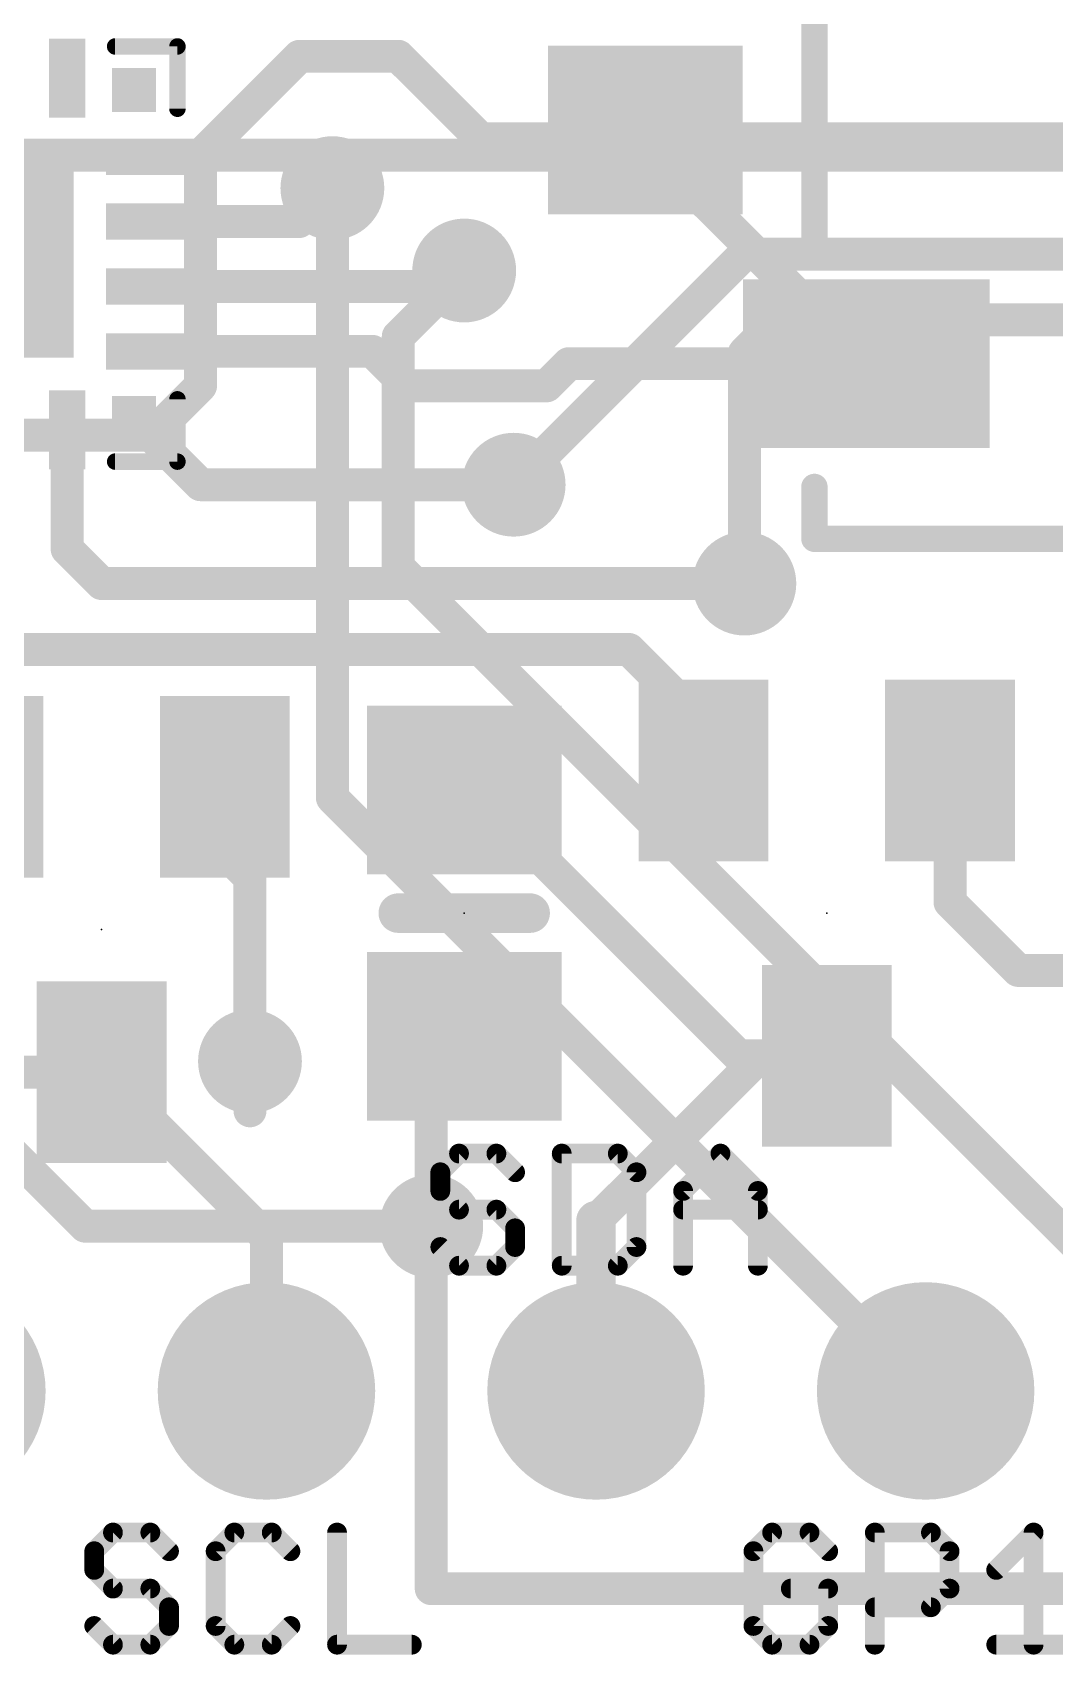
# Model space of a CAD drawing. Extents: x -7.9 to 51.7, y -13.1 to 28.2.
# Drawn here: x 9.63 to 17.5, y 0.13 to 12.63 of the extents above; entities that cross this region are included whole.
import ezdxf

# ---------------------------------------------------------------- set-up
doc = ezdxf.new("R2010")
doc.units = 0
for name, color, linetype in [('1', 12, 'CONTINUOUS'), ('16', 132, 'CONTINUOUS'), ('17', 110, 'CONTINUOUS'), ('18', 110, 'CONTINUOUS'), ('21', 40, 'CONTINUOUS'), ('23', 40, 'CONTINUOUS')]:
    doc.layers.add(name, color=color, linetype=linetype)

# ---------------------------------------------------------------- blocks, each defined once
blk = doc.blocks.new('RECT')
blk.add_solid([(-0.5, -0.5), (0.5, -0.5), (-0.5, 0.5), (0.5, 0.5)])
blk = doc.blocks.new('ROUNDP')
at = {"const_width": 0.5}
blk.add_lwpolyline([(0, -0.25, 1), (0, 0.25, 1), (0, -0.25)], format="xyb", dxfattribs=at)
blk = doc.blocks.new('ROUNDV')
at = {"const_width": 0.5}
blk.add_lwpolyline([(0, -0.25, 1), (0, 0.25, 1), (0, -0.25)], format="xyb", dxfattribs=at)

msp = doc.modelspace()

# ---------------------------------------------------------------- linework, layer by layer
at = {"layer": '1'}
for points, const_width in [([(14.351, 11.877), (14.351, 11.779)], 0.254), ([(14.351, 11.779), (16.053, 10.077)], 0.254), ([(11.68, 11.172), (11.938, 11.43)], 0.254), ([(10.499, 11.172), (11.68, 11.172)], 0.254), ([(12.831, 10.672), (12.954, 10.795)], 0.254), ([(10.499, 10.672), (12.831, 10.672)], 0.254), ([(10.499, 10.172), (12.246, 10.172)], 0.254), ([(12.246, 10.172), (12.512, 9.906)], 0.254), ([(13.589, 9.906), (13.76, 10.077)], 0.254), ([(13.76, 10.077), (16.053, 10.077)], 0.254), ([(12.512, 9.906), (13.589, 9.906)], 0.254), ([(10.409, 9.657), (10.922, 9.144)], 0.254), ([(9.894, 9.567), (9.894, 8.648)], 0.254), ([(10.922, 9.144), (13.335, 9.144)], 0.254), ([(9.894, 8.648), (10.16, 8.382)], 0.254), ([(10.16, 8.382), (15.113, 8.382)], 0.254), ([(14.224, 7.874), (6.096, 7.874)], 0.254), ([(14.224, 7.874), (14.798, 7.3)], 0.254), ([(14.798, 7.3), (14.798, 6.942)], 0.254), ([(16.698, 5.926), (16.698, 6.942)], 0.254), ([(11.11, 6.307), (11.11, 6.815)], 0.254), ([(12.954, 6.792), (13.02, 6.792)], 0.254), ([(13.02, 6.792), (15.07, 4.742)], 0.254), ([(11.303, 6.114), (11.11, 6.307)], 0.254), ([(11.303, 4.699), (11.303, 6.114)], 0.254), ([(17.224, 5.4), (16.698, 5.926)], 0.254), ([(18.288, 5.4), (17.224, 5.4)], 0.254), ([(12.7, 4.638), (12.954, 4.892)], 0.254), ([(12.7, 3.429), (12.7, 4.638)], 0.254), ([(13.97, 3.472), (15.24, 4.742)], 0.254), ([(15.07, 4.742), (15.748, 4.742)], 0.254), ([(15.24, 4.742), (15.748, 4.742)], 0.254), ([(7.196, 4.615), (10.16, 4.615)], 0.254), ([(10.16, 4.615), (11.43, 3.345)], 0.254), ([(12.7, 3.429), (12.7, 0.635)], 0.254), ([(13.97, 2.159), (13.97, 3.472)], 0.3048), ([(11.43, 3.345), (11.43, 2.159)], 0.254), ([(11.43, 2.159), (11.43, 2.583)], 0.3048), ([(12.7, 0.635), (26.67, 0.635)], 0.254)]:
    msp.add_lwpolyline(points, dxfattribs=dict(at, const_width=const_width))
for points, const_width in [([(14.4145, 11.877, 1), (14.2875, 11.877)], 0.127), ([(14.3959, 11.8239, 1), (14.3061, 11.7341)], 0.127), ([(14.2875, 11.779, 1), (14.4145, 11.779)], 0.127), ([(11.9829, 11.3851, 1), (11.8931, 11.4749)], 0.127), ([(10.499, 11.2355, 1), (10.499, 11.1085)], 0.127), ([(11.6351, 11.2169, 1), (11.7249, 11.1271)], 0.127), ([(11.68, 11.1085, 1), (11.68, 11.2355)], 0.127), ([(12.9989, 10.7501, 1), (12.9091, 10.8399)], 0.127), ([(10.499, 10.7355, 1), (10.499, 10.6085)], 0.127), ([(12.7861, 10.7169, 1), (12.8759, 10.6271)], 0.127), ([(12.831, 10.6085, 1), (12.831, 10.7355)], 0.127), ([(10.499, 10.2355, 1), (10.499, 10.1085)], 0.127), ([(12.2909, 10.2169, 1), (12.2011, 10.1271)], 0.127), ([(12.246, 10.1085, 1), (12.246, 10.2355)], 0.127), ([(13.76, 10.1405, 1), (13.76, 10.0135)], 0.127), ([(13.8049, 10.0321, 1), (13.7151, 10.1219)], 0.127), ([(16.0081, 10.0321, 1), (16.0979, 10.1219)], 0.127), ([(16.053, 10.0135, 1), (16.053, 10.1405)], 0.127), ([(12.512, 9.9695, 1), (12.512, 9.8425)], 0.127), ([(12.4671, 9.8611, 1), (12.5569, 9.9509)], 0.127), ([(13.5441, 9.9509, 1), (13.6339, 9.8611)], 0.127), ([(13.589, 9.8425, 1), (13.589, 9.9695)], 0.127), ([(10.4539, 9.7019, 1), (10.3641, 9.6121)], 0.127), ([(9.9575, 9.567, 1), (9.8305, 9.567)], 0.127), ([(10.922, 9.2075, 1), (10.922, 9.0805)], 0.127), ([(10.8771, 9.0991, 1), (10.9669, 9.1889)], 0.127), ([(13.335, 9.0805, 1), (13.335, 9.2075)], 0.127), ([(9.9389, 8.6929, 1), (9.8491, 8.6031)], 0.127), ([(9.8305, 8.648, 1), (9.9575, 8.648)], 0.127), ([(10.16, 8.4455, 1), (10.16, 8.3185)], 0.127), ([(15.113, 8.3185, 1), (15.113, 8.4455)], 0.127), ([(10.1151, 8.3371, 1), (10.2049, 8.4269)], 0.127), ([(14.2689, 7.9189, 1), (14.1791, 7.8291)], 0.127), ([(14.224, 7.8105, 1), (14.224, 7.9375)], 0.127), ([(14.8615, 7.3, 1), (14.7345, 7.3)], 0.127), ([(14.7531, 7.2551, 1), (14.8429, 7.3449)], 0.127), ([(14.7345, 6.942, 1), (14.8615, 6.942)], 0.127), ([(16.7615, 6.942, 1), (16.6345, 6.942)], 0.127), ([(11.1735, 6.815, 1), (11.0465, 6.815)], 0.127), ([(12.954, 6.8555, 1), (12.954, 6.7285)], 0.127), ([(13.0649, 6.8369, 1), (12.9751, 6.7471)], 0.127), ([(13.02, 6.7285, 1), (13.02, 6.8555)], 0.127), ([(11.1549, 6.3519, 1), (11.0651, 6.2621)], 0.127), ([(11.0465, 6.307, 1), (11.1735, 6.307)], 0.127), ([(11.3665, 6.114, 1), (11.2395, 6.114)], 0.127), ([(11.2581, 6.0691, 1), (11.3479, 6.1589)], 0.127), ([(16.7429, 5.9709, 1), (16.6531, 5.8811)], 0.127), ([(16.6345, 5.926, 1), (16.7615, 5.926)], 0.127), ([(17.224, 5.4635, 1), (17.224, 5.3365)], 0.127), ([(17.1791, 5.3551, 1), (17.2689, 5.4449)], 0.127), ([(12.9989, 4.8471, 1), (12.9091, 4.9369)], 0.127), ([(11.2395, 4.699, 1), (11.3665, 4.699)], 0.127), ([(12.7635, 4.638, 1), (12.6365, 4.638)], 0.127), ([(15.07, 4.8055, 1), (15.07, 4.6785)], 0.127), ([(15.0251, 4.6971, 1), (15.1149, 4.7869)], 0.127), ([(15.24, 4.8055, 1), (15.24, 4.6785)], 0.127), ([(15.2849, 4.6971, 1), (15.1951, 4.7869)], 0.127), ([(15.748, 4.6785, 1), (15.748, 4.8055)], 0.127), ([(15.748, 4.6785, 1), (15.748, 4.8055)], 0.127), ([(10.2049, 4.6599, 1), (10.1151, 4.5701)], 0.127), ([(10.16, 4.5515, 1), (10.16, 4.6785)], 0.127), ([(12.6551, 4.6829, 1), (12.7449, 4.5931)], 0.127), ([(12.7635, 3.429, 1), (12.6365, 3.429)], 0.127), ([(14.0462, 3.472, 1), (13.8938, 3.472)], 0.1524), ([(13.9251, 3.5169, 1), (14.0149, 3.4271)], 0.127), ([(11.4935, 3.345, 1), (11.3665, 3.345)], 0.127), ([(11.3851, 3.3001, 1), (11.4749, 3.3899)], 0.127), ([(12.6365, 3.429, 1), (12.7635, 3.429)], 0.127), ([(11.5062, 2.583, 1), (11.3538, 2.583)], 0.1524), ([(11.3538, 2.159, 1), (11.5062, 2.159)], 0.1524), ([(11.3665, 2.159, 1), (11.4935, 2.159)], 0.127), ([(13.8938, 2.159, 1), (14.0462, 2.159)], 0.1524), ([(12.7, 0.6985, 1), (12.7, 0.5715)], 0.127), ([(12.6365, 0.635, 1), (12.7635, 0.635)], 0.127)]:
    msp.add_lwpolyline(points, format="xyb", dxfattribs=dict(at, const_width=const_width))
at = {"layer": '16', "const_width": 0.254}
for points in [[(11.684, 12.446), (10.922, 11.684)], [(12.446, 12.446), (11.684, 12.446)], [(13.081, 11.811), (12.446, 12.446)], [(19.558, 11.811), (13.081, 11.811)], [(37.846, 11.684), (-0.127, 11.684)], [(10.922, 11.684), (10.922, 9.906)], [(11.938, 6.731), (11.938, 11.43)], [(13.335, 9.144), (15.113, 10.922)], [(15.113, 10.922), (24.638, 10.922)], [(12.446, 10.287), (12.954, 10.795)], [(15.113, 10.16), (15.367, 10.414)], [(15.367, 10.414), (30.607, 10.414)], [(12.446, 8.509), (12.446, 10.287)], [(15.113, 8.382), (15.113, 10.16)], [(10.922, 9.906), (10.541, 9.525)], [(10.541, 9.525), (7.366, 9.525)], [(12.446, 8.509), (18.796, 2.159)], [(6.604, 6.858), (10.033, 3.429)], [(16.51, 2.159), (11.938, 6.731)], [(11.303, 4.699), (11.303, 4.318)], [(10.033, 3.429), (12.7, 3.429)]]:
    msp.add_lwpolyline(points, dxfattribs=at)
at = {"layer": '16', "const_width": 0.127}
for points in [[(11.684, 12.5095, 1), (11.684, 12.3825)], [(11.7289, 12.4011, 1), (11.6391, 12.4909)], [(12.4909, 12.4909, 1), (12.4011, 12.4011)], [(12.446, 12.3825, 1), (12.446, 12.5095)], [(13.081, 11.8745, 1), (13.081, 11.7475)], [(13.0361, 11.7661, 1), (13.1259, 11.8559)], [(10.9855, 11.684, 1), (10.8585, 11.684)], [(10.8771, 11.7289, 1), (10.9669, 11.6391)], [(12.0015, 11.43, 1), (11.8745, 11.43)], [(15.113, 10.9855, 1), (15.113, 10.8585)], [(15.1579, 10.8771, 1), (15.0681, 10.9669)], [(12.9989, 10.7501, 1), (12.9091, 10.8399)], [(15.367, 10.4775, 1), (15.367, 10.3505)], [(15.4119, 10.3691, 1), (15.3221, 10.4589)], [(12.5095, 10.287, 1), (12.3825, 10.287)], [(12.4011, 10.3319, 1), (12.4909, 10.2421)], [(15.1765, 10.16, 1), (15.0495, 10.16)], [(15.0681, 10.2049, 1), (15.1579, 10.1151)], [(10.9669, 9.8611, 1), (10.8771, 9.9509)], [(10.8585, 9.906, 1), (10.9855, 9.906)], [(10.4961, 9.5699, 1), (10.5859, 9.4801)], [(10.541, 9.4615, 1), (10.541, 9.5885)], [(13.2901, 9.1889, 1), (13.3799, 9.0991)], [(12.4909, 8.5539, 1), (12.4011, 8.4641)], [(12.3825, 8.509, 1), (12.5095, 8.509)], [(15.0495, 8.382, 1), (15.1765, 8.382)], [(11.9829, 6.7759, 1), (11.8931, 6.6861)], [(11.8745, 6.731, 1), (12.0015, 6.731)], [(11.3665, 4.699, 1), (11.2395, 4.699)], [(11.2395, 4.318, 1), (11.3665, 4.318)], [(10.033, 3.4925, 1), (10.033, 3.3655)], [(9.9881, 3.3841, 1), (10.0779, 3.4739)], [(12.7, 3.3655, 1), (12.7, 3.4925)], [(16.4651, 2.1141, 1), (16.5549, 2.2039)]]:
    msp.add_lwpolyline(points, format="xyb", dxfattribs=at)
at = {"layer": '21'}
for points, const_width in [([(15.653, 11.027), (15.653, 14.627)], 0.2032), ([(10.744, 12.522), (10.264, 12.522)], 0.127), ([(10.744, 12.042), (10.744, 12.522)], 0.127), ([(10.744, 9.802), (10.744, 9.322)], 0.127), ([(10.744, 9.322), (10.264, 9.322)], 0.127), ([(15.653, 9.127), (15.653, 8.727)], 0.2032), ([(15.653, 8.727), (19.653, 8.727)], 0.2032), ([(12.446, 5.842), (13.462, 5.842)], 0.3048), ([(12.914, 3.9885), (12.7699, 3.8445)], 0.1524), ([(13.2021, 3.9885), (12.914, 3.9885)], 0.1524), ([(13.3461, 3.8445), (13.2021, 3.9885)], 0.1524), ([(13.7054, 3.9885), (13.7054, 3.1242)], 0.1524), ([(14.1376, 3.9885), (13.7054, 3.9885)], 0.1524), ([(14.2817, 3.8445), (14.1376, 3.9885)], 0.1524), ([(14.641, 3.7004), (14.9291, 3.9885)], 0.1524), ([(14.9291, 3.9885), (15.2172, 3.7004)], 0.1524), ([(12.7699, 3.8445), (12.7699, 3.7004)], 0.1524), ([(14.2817, 3.2683), (14.2817, 3.8445)], 0.1524), ([(12.7699, 3.7004), (12.914, 3.5564)], 0.1524), ([(14.641, 3.1242), (14.641, 3.7004)], 0.1524), ([(15.2172, 3.7004), (15.2172, 3.1242)], 0.1524), ([(12.914, 3.5564), (13.2021, 3.5564)], 0.1524), ([(13.2021, 3.5564), (13.3461, 3.4123)], 0.1524), ([(14.641, 3.5564), (15.2172, 3.5564)], 0.1524), ([(13.3461, 3.4123), (13.3461, 3.2683)], 0.1524), ([(12.914, 3.1242), (12.7699, 3.2683)], 0.1524), ([(13.3461, 3.2683), (13.2021, 3.1242)], 0.1524), ([(14.1376, 3.1242), (14.2817, 3.2683)], 0.1524), ([(13.2021, 3.1242), (12.914, 3.1242)], 0.1524), ([(13.7054, 3.1242), (14.1376, 3.1242)], 0.1524), ([(10.247, 1.0675), (10.1029, 0.9235)], 0.1524), ([(10.5351, 1.0675), (10.247, 1.0675)], 0.1524), ([(10.6791, 0.9235), (10.5351, 1.0675)], 0.1524), ([(11.1825, 1.0675), (11.0384, 0.9235)], 0.1524), ([(11.4706, 1.0675), (11.1825, 1.0675)], 0.1524), ([(11.6147, 0.9235), (11.4706, 1.0675)], 0.1524), ([(11.974, 1.0675), (11.974, 0.2032)], 0.1524), ([(15.327, 1.0675), (15.1829, 0.9235)], 0.1524), ([(15.6151, 1.0675), (15.327, 1.0675)], 0.1524), ([(15.7591, 0.9235), (15.6151, 1.0675)], 0.1524), ([(16.1184, 0.2032), (16.1184, 1.0675)], 0.1524), ([(16.1184, 1.0675), (16.5506, 1.0675)], 0.1524), ([(16.5506, 1.0675), (16.6947, 0.9235)], 0.1524), ([(17.054, 0.7794), (17.3421, 1.0675)], 0.1524), ([(17.3421, 1.0675), (17.3421, 0.2032)], 0.1524), ([(10.1029, 0.9235), (10.1029, 0.7794)], 0.1524), ([(11.0384, 0.9235), (11.0384, 0.3473)], 0.1524), ([(15.1829, 0.9235), (15.1829, 0.3473)], 0.1524), ([(16.6947, 0.9235), (16.6947, 0.6354)], 0.1524), ([(10.1029, 0.7794), (10.247, 0.6354)], 0.1524), ([(10.247, 0.6354), (10.5351, 0.6354)], 0.1524), ([(10.5351, 0.6354), (10.6791, 0.4913)], 0.1524), ([(15.7591, 0.6354), (15.471, 0.6354)], 0.1524), ([(15.7591, 0.3473), (15.7591, 0.6354)], 0.1524), ([(16.6947, 0.6354), (16.5506, 0.4913)], 0.1524), ([(10.6791, 0.4913), (10.6791, 0.3473)], 0.1524), ([(16.5506, 0.4913), (16.1184, 0.4913)], 0.1524), ([(10.247, 0.2032), (10.1029, 0.3473)], 0.1524), ([(10.6791, 0.3473), (10.5351, 0.2032)], 0.1524), ([(11.0384, 0.3473), (11.1825, 0.2032)], 0.1524), ([(11.4706, 0.2032), (11.6147, 0.3473)], 0.1524), ([(15.1829, 0.3473), (15.327, 0.2032)], 0.1524), ([(15.6151, 0.2032), (15.7591, 0.3473)], 0.1524), ([(10.5351, 0.2032), (10.247, 0.2032)], 0.1524), ([(11.1825, 0.2032), (11.4706, 0.2032)], 0.1524), ([(11.974, 0.2032), (12.5502, 0.2032)], 0.1524), ([(15.327, 0.2032), (15.6151, 0.2032)], 0.1524), ([(17.054, 0.2032), (17.6302, 0.2032)], 0.1524)]:
    msp.add_lwpolyline(points, dxfattribs=dict(at, const_width=const_width))
for points, const_width in [([(10.264, 12.5538, 1), (10.264, 12.4902)], 0.0635), ([(10.7758, 12.522, 1), (10.7122, 12.522)], 0.0635), ([(10.744, 12.4902, 1), (10.744, 12.5538)], 0.0635), ([(10.7122, 12.042, 1), (10.7758, 12.042)], 0.0635), ([(15.6022, 11.027, 1), (15.7038, 11.027)], 0.1016), ([(10.7758, 9.802, 1), (10.7122, 9.802)], 0.0635), ([(10.264, 9.3538, 1), (10.264, 9.2903)], 0.0635), ([(10.744, 9.2903, 1), (10.744, 9.3538)], 0.0635), ([(10.7122, 9.322, 1), (10.7758, 9.322)], 0.0635), ([(15.7038, 9.127, 1), (15.6022, 9.127)], 0.1016), ([(15.653, 8.7778, 1), (15.653, 8.6762)], 0.1016), ([(15.6022, 8.727, 1), (15.7038, 8.727)], 0.1016), ([(12.446, 5.9182, 1), (12.446, 5.7658)], 0.1524), ([(13.462, 5.7658, 1), (13.462, 5.9182)], 0.1524), ([(12.914, 4.0266, 1), (12.914, 3.9504)], 0.0762), ([(12.9409, 3.9616, 1), (12.887, 4.0155)], 0.0762), ([(13.229, 4.0155, 1), (13.1751, 3.9616)], 0.0762), ([(13.2021, 3.9504, 1), (13.2021, 4.0266)], 0.0762), ([(13.7435, 3.9885, 1), (13.6673, 3.9885)], 0.0762), ([(13.7054, 4.0266, 1), (13.7054, 3.9504)], 0.0762), ([(14.1646, 4.0155, 1), (14.1107, 3.9616)], 0.0762), ([(14.1376, 3.9504, 1), (14.1376, 4.0266)], 0.0762), ([(14.956, 4.0155, 1), (14.9021, 3.9616)], 0.0762), ([(14.956, 3.9616, 1), (14.9021, 4.0155)], 0.0762), ([(12.808, 3.8445, 1), (12.7318, 3.8445)], 0.0762), ([(12.743, 3.8714, 1), (12.7969, 3.8175)], 0.0762), ([(13.3192, 3.8175, 1), (13.3731, 3.8714)], 0.0762), ([(14.3198, 3.8445, 1), (14.2436, 3.8445)], 0.0762), ([(14.2547, 3.8175, 1), (14.3086, 3.8714)], 0.0762), ([(12.7969, 3.7274, 1), (12.743, 3.6735)], 0.0762), ([(14.614, 3.7274, 1), (14.6679, 3.6735)], 0.0762), ([(14.6791, 3.7004, 1), (14.6029, 3.7004)], 0.0762), ([(15.2553, 3.7004, 1), (15.1791, 3.7004)], 0.0762), ([(15.1902, 3.6735, 1), (15.2441, 3.7274)], 0.0762), ([(12.7318, 3.7004, 1), (12.808, 3.7004)], 0.0762), ([(12.914, 3.5945, 1), (12.914, 3.5183)], 0.0762), ([(13.229, 3.5833, 1), (13.1751, 3.5294)], 0.0762), ([(13.2021, 3.5183, 1), (13.2021, 3.5945)], 0.0762), ([(14.641, 3.5945, 1), (14.641, 3.5183)], 0.0762), ([(15.2172, 3.5183, 1), (15.2172, 3.5945)], 0.0762), ([(12.887, 3.5294, 1), (12.9409, 3.5833)], 0.0762), ([(13.3842, 3.4123, 1), (13.308, 3.4123)], 0.0762), ([(13.3192, 3.3854, 1), (13.3731, 3.4393)], 0.0762), ([(12.7969, 3.2952, 1), (12.743, 3.2413)], 0.0762), ([(13.308, 3.2683, 1), (13.3842, 3.2683)], 0.0762), ([(13.3731, 3.2413, 1), (13.3192, 3.2952)], 0.0762), ([(14.2436, 3.2683, 1), (14.3198, 3.2683)], 0.0762), ([(14.3086, 3.2413, 1), (14.2547, 3.2952)], 0.0762), ([(12.914, 3.1623, 1), (12.914, 3.0861)], 0.0762), ([(12.887, 3.0973, 1), (12.9409, 3.1511)], 0.0762), ([(13.1751, 3.1511, 1), (13.229, 3.0973)], 0.0762), ([(13.2021, 3.0861, 1), (13.2021, 3.1623)], 0.0762), ([(13.7054, 3.1623, 1), (13.7054, 3.0861)], 0.0762), ([(13.6673, 3.1242, 1), (13.7435, 3.1242)], 0.0762), ([(14.1107, 3.1511, 1), (14.1646, 3.0973)], 0.0762), ([(14.1376, 3.0861, 1), (14.1376, 3.1623)], 0.0762), ([(14.6029, 3.1242, 1), (14.6791, 3.1242)], 0.0762), ([(15.1791, 3.1242, 1), (15.2553, 3.1242)], 0.0762), ([(10.247, 1.1056, 1), (10.247, 1.0294)], 0.0762), ([(10.2739, 1.0406, 1), (10.22, 1.0945)], 0.0762), ([(10.562, 1.0945, 1), (10.5081, 1.0406)], 0.0762), ([(10.5351, 1.0294, 1), (10.5351, 1.1056)], 0.0762), ([(11.1825, 1.1056, 1), (11.1825, 1.0294)], 0.0762), ([(11.2094, 1.0406, 1), (11.1556, 1.0945)], 0.0762), ([(11.4976, 1.0945, 1), (11.4437, 1.0406)], 0.0762), ([(11.4706, 1.0294, 1), (11.4706, 1.1056)], 0.0762), ([(12.0121, 1.0675, 1), (11.9359, 1.0675)], 0.0762), ([(15.327, 1.1056, 1), (15.327, 1.0294)], 0.0762), ([(15.3539, 1.0406, 1), (15.3, 1.0945)], 0.0762), ([(15.642, 1.0945, 1), (15.5881, 1.0406)], 0.0762), ([(15.6151, 1.0294, 1), (15.6151, 1.1056)], 0.0762), ([(16.1565, 1.0675, 1), (16.0803, 1.0675)], 0.0762), ([(16.1184, 1.1056, 1), (16.1184, 1.0294)], 0.0762), ([(16.5776, 1.0945, 1), (16.5237, 1.0406)], 0.0762), ([(16.5506, 1.0294, 1), (16.5506, 1.1056)], 0.0762), ([(17.3802, 1.0675, 1), (17.304, 1.0675)], 0.0762), ([(17.369, 1.0406, 1), (17.3151, 1.0945)], 0.0762), ([(10.141, 0.9235, 1), (10.0648, 0.9235)], 0.0762), ([(10.076, 0.9504, 1), (10.1299, 0.8965)], 0.0762), ([(10.6522, 0.8965, 1), (10.7061, 0.9504)], 0.0762), ([(11.0765, 0.9235, 1), (11.0003, 0.9235)], 0.0762), ([(11.0115, 0.9504, 1), (11.0654, 0.8965)], 0.0762), ([(11.5877, 0.8965, 1), (11.6416, 0.9504)], 0.0762), ([(15.221, 0.9235, 1), (15.1448, 0.9235)], 0.0762), ([(15.156, 0.9504, 1), (15.2099, 0.8965)], 0.0762), ([(15.7322, 0.8965, 1), (15.7861, 0.9504)], 0.0762), ([(16.7328, 0.9235, 1), (16.6566, 0.9235)], 0.0762), ([(16.6677, 0.8965, 1), (16.7216, 0.9504)], 0.0762), ([(10.1299, 0.8064, 1), (10.076, 0.7525)], 0.0762), ([(10.0648, 0.7794, 1), (10.141, 0.7794)], 0.0762), ([(17.027, 0.8064, 1), (17.0809, 0.7525)], 0.0762), ([(10.247, 0.6735, 1), (10.247, 0.5973)], 0.0762), ([(10.22, 0.6084, 1), (10.2739, 0.6623)], 0.0762), ([(10.562, 0.6623, 1), (10.5081, 0.6084)], 0.0762), ([(10.5351, 0.5973, 1), (10.5351, 0.6735)], 0.0762), ([(15.471, 0.6735, 1), (15.471, 0.5973)], 0.0762), ([(15.7972, 0.6354, 1), (15.721, 0.6354)], 0.0762), ([(15.7591, 0.5973, 1), (15.7591, 0.6735)], 0.0762), ([(16.6566, 0.6354, 1), (16.7328, 0.6354)], 0.0762), ([(16.7216, 0.6084, 1), (16.6677, 0.6623)], 0.0762), ([(10.7172, 0.4913, 1), (10.641, 0.4913)], 0.0762), ([(10.6522, 0.4644, 1), (10.7061, 0.5183)], 0.0762), ([(16.1184, 0.5294, 1), (16.1184, 0.4532)], 0.0762), ([(16.5237, 0.5183, 1), (16.5776, 0.4644)], 0.0762), ([(16.5506, 0.4532, 1), (16.5506, 0.5294)], 0.0762), ([(10.1299, 0.3742, 1), (10.076, 0.3203)], 0.0762), ([(10.641, 0.3473, 1), (10.7172, 0.3473)], 0.0762), ([(10.7061, 0.3203, 1), (10.6522, 0.3742)], 0.0762), ([(11.0654, 0.3742, 1), (11.0115, 0.3203)], 0.0762), ([(11.0003, 0.3473, 1), (11.0765, 0.3473)], 0.0762), ([(11.6416, 0.3203, 1), (11.5877, 0.3742)], 0.0762), ([(15.2099, 0.3742, 1), (15.156, 0.3203)], 0.0762), ([(15.1448, 0.3473, 1), (15.221, 0.3473)], 0.0762), ([(15.721, 0.3473, 1), (15.7972, 0.3473)], 0.0762), ([(15.7861, 0.3203, 1), (15.7322, 0.3742)], 0.0762), ([(10.247, 0.2413, 1), (10.247, 0.1651)], 0.0762), ([(10.22, 0.1763, 1), (10.2739, 0.2301)], 0.0762), ([(10.5081, 0.2301, 1), (10.562, 0.1763)], 0.0762), ([(10.5351, 0.1651, 1), (10.5351, 0.2413)], 0.0762), ([(11.1825, 0.2413, 1), (11.1825, 0.1651)], 0.0762), ([(11.1556, 0.1763, 1), (11.2094, 0.2301)], 0.0762), ([(11.4437, 0.2301, 1), (11.4976, 0.1763)], 0.0762), ([(11.4706, 0.1651, 1), (11.4706, 0.2413)], 0.0762), ([(11.974, 0.2413, 1), (11.974, 0.1651)], 0.0762), ([(12.5502, 0.1651, 1), (12.5502, 0.2413)], 0.0762), ([(15.327, 0.2413, 1), (15.327, 0.1651)], 0.0762), ([(15.3, 0.1763, 1), (15.3539, 0.2301)], 0.0762), ([(15.5881, 0.2301, 1), (15.642, 0.1763)], 0.0762), ([(15.6151, 0.1651, 1), (15.6151, 0.2413)], 0.0762), ([(17.054, 0.2413, 1), (17.054, 0.1651)], 0.0762), ([(11.9359, 0.2032, 1), (12.0121, 0.2032)], 0.0762), ([(16.0803, 0.2032, 1), (16.1565, 0.2032)], 0.0762), ([(17.304, 0.2032, 1), (17.3802, 0.2032)], 0.0762)]:
    msp.add_lwpolyline(points, format="xyb", dxfattribs=dict(at, const_width=const_width))
at = {"layer": '23'}
for p in [(12.954, 5.842), (15.748, 5.842), (10.16, 5.715)]:
    msp.add_point(p, dxfattribs=at)

# ---------------------------------------------------------------- block references
at = {"layer": '1', "xscale": 0.28, "yscale": 0.61}
msp.add_blockref('RECT', (9.894, 12.277), dxfattribs=at)
at = {"layer": '1'}
for p, xscale, yscale, rotation in [((14.351, 11.877), 1.3, 1.5, 270), ((10.409, 12.187), 0.34, 0.34, 270), ((10.499, 11.672), 0.28, 0.61, 270), ((9.144, 10.922), 1.6, 1.6, 270), ((10.499, 11.172), 0.28, 0.61, 270), ((10.499, 10.672), 0.28, 0.61, 270), ((16.053, 10.077), 1.3, 1.9, 90), ((10.499, 10.172), 0.28, 0.61, 270), ((9.894, 9.567), 0.28, 0.61, 180), ((10.409, 9.657), 0.34, 0.34, 270), ((12.954, 6.792), 1.3, 1.5, 90), ((12.954, 4.892), 1.3, 1.5, 90)]:
    msp.add_blockref('RECT', p, dxfattribs=dict(at, xscale=xscale, yscale=yscale, rotation=rotation))
at = {"layer": '1', "yscale": 1.4, "rotation": 180}
for p in [(14.798, 6.942), (16.698, 6.942), (9.21, 6.815), (11.11, 6.815), (15.748, 4.742), (10.16, 4.615)]:
    msp.add_blockref('RECT', p, dxfattribs=at)
at = {"layer": '17', "xscale": 1.6764, "yscale": 1.6764, "rotation": 270}
for p in [(8.89, 2.159), (8.89, 2.159), (11.43, 2.159), (11.43, 2.159), (13.97, 2.159), (13.97, 2.159), (16.51, 2.159), (16.51, 2.159)]:
    msp.add_blockref('ROUNDP', p, dxfattribs=at)
at = {"layer": '18', "xscale": 0.8001, "yscale": 0.8001}
for p in [(11.938, 11.43), (11.938, 11.43), (12.954, 10.795), (12.954, 10.795), (13.335, 9.144), (13.335, 9.144), (15.113, 8.382), (15.113, 8.382), (11.303, 4.699), (11.303, 4.699), (12.7, 3.429), (12.7, 3.429)]:
    msp.add_blockref('ROUNDV', p, dxfattribs=at)

doc.saveas('drawing.dxf')
